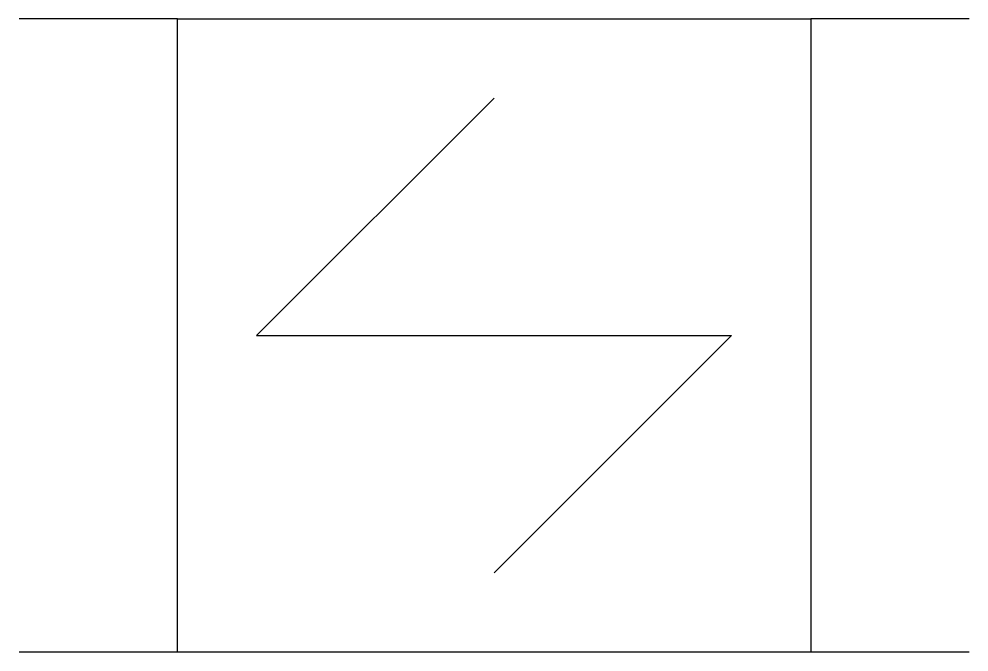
# Model space of a CAD drawing. Header units: millimetres. Extents: x -0.75 to 0.75, y -0.5 to 0.5.
import ezdxf

# ---------------------------------------------------------------- set-up
doc = ezdxf.new("R2010")
doc.units = ezdxf.units.MM

msp = doc.modelspace()

# ---------------------------------------------------------------- linework, layer by layer
at = {"color": 1, "true_color": 0xff0000}
for p, q in [((-0.5, 0.5), (-0.75, 0.5)), ((0.75, 0.5), (0.5, 0.5)), ((-0.5, -0.5), (-0.75, -0.5)), ((0.75, -0.5), (0.5, -0.5))]:
    msp.add_line(p, q, dxfattribs=at)
msp.add_lwpolyline([(-0.5, 0.5), (0.5, 0.5), (0.5, -0.5), (-0.5, -0.5)], close=True, dxfattribs=at)
msp.add_lwpolyline([(0, 0.375), (-0.375, 0), (0.375, 0), (0, -0.375)], dxfattribs=at)

doc.saveas('drawing.dxf')
